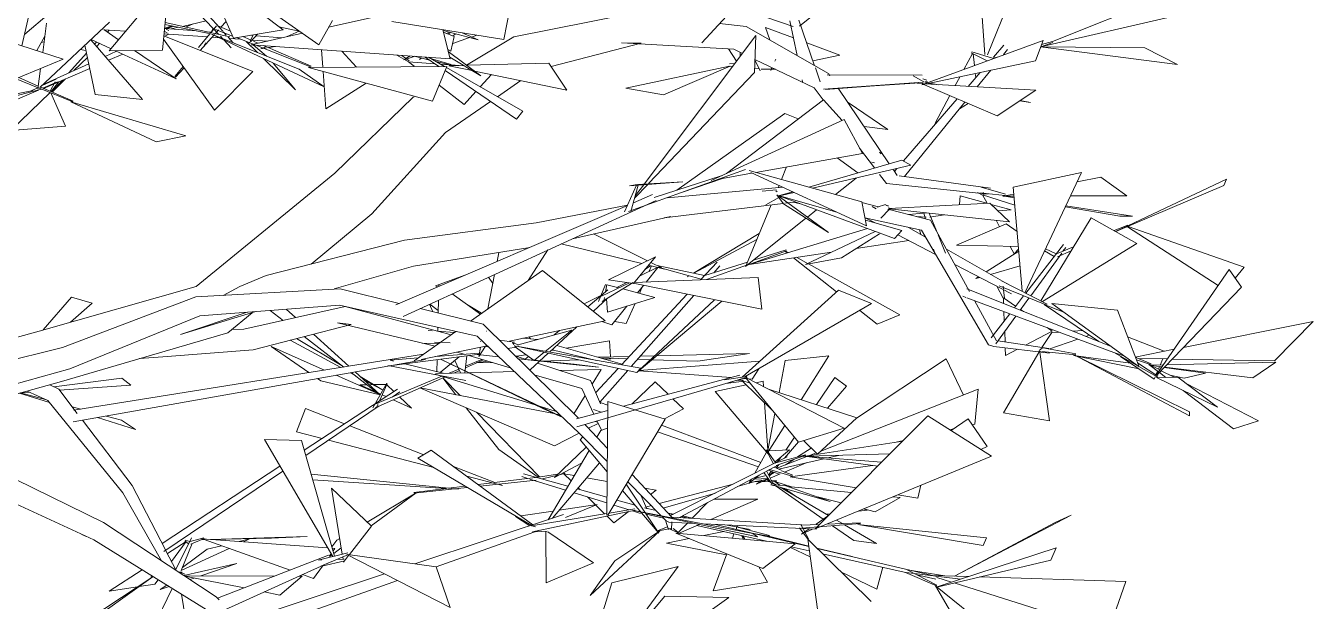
# Model space of a CAD drawing. Header units: millimetres. Extents: x 78096 to 288885, y -20632 to 149556.
# Drawn here: x 252505 to 253342, y 92259 to 92633 of the extents above; entities that cross this region are included whole.
import ezdxf

# ---------------------------------------------------------------- set-up
doc = ezdxf.new("R2010")
doc.units = ezdxf.units.MM
doc.layers.add('G-IMPT', color=8, linetype='Continuous', lineweight=9)
doc.layers.add('L-PLNT', color=71, linetype='Continuous', lineweight=9)

# ---------------------------------------------------------------- blocks, each defined once
blk = doc.blocks.new('ZZ-V - Tree Broadleaf 1 - 3dtree rotund SIMPLU-4826059-TOMH A-A')
at = {"layer": 'G-IMPT'}
blk.add_line((26820.5, 92622.72), (26818.69, 92622.36), dxfattribs=at)
blk = doc.blocks.new('ZZ-V - Tree Broadleaf 1 - 3dtree rotund SIMPLU-4826034-TOMH A-A')
at = {"layer": 'G-IMPT'}
for p, q in [((27326.24, 92707.08), (27248.25, 92622.06)), ((27434.1, 92614.45), (27473.48, 92712)), ((27426, 92703.29), (27432.38, 92614.49)), ((26820.28, 92682.14), (26805.97, 92620.29)), ((26901.86, 92663.5), (26862.91, 92616.9)), ((26897.51, 92617.5), (26901.88, 92663.53)), ((26925.74, 92666.31), (26943.67, 92625.23)), ((26975.93, 92630.6), (26928.64, 92666.68)), ((26999.2, 92620.94), (26942.96, 92660.36)), ((27545.86, 92651.03), (27476.41, 92623.01)), ((26807.93, 92627.74), (26823.91, 92641.32)), ((26934.19, 92627.56), (26922.13, 92640.41)), ((26936.73, 92629.68), (26925.77, 92641.8)), ((27005.58, 92632.28), (27039.73, 92639.94)), ((27123.38, 92644.27), (27119.48, 92624.23)), ((27126.03, 92626.16), (27201.57, 92641)), ((27281.69, 92641.66), (27307.61, 92632.89)), ((27321.75, 92641.02), (27311.91, 92632.94)), ((27468.67, 92619.53), (27557.24, 92640.03)), ((26863.01, 92635.52), (26817.71, 92593.12)), ((26822.07, 92634.88), (26819.6, 92615.86)), ((26859.28, 92630.76), (26868.99, 92624.17)), ((26873.58, 92629.66), (26859.48, 92630.63)), ((26861.8, 92629.06), (26862.8, 92630.4)), ((26900.62, 92628.62), (26898.67, 92629.71)), ((26928.96, 92628.03), (26899.08, 92634.02)), ((26941.34, 92625.96), (26899.21, 92635.4)), ((26903.31, 92633.17), (26899.24, 92631.61)), ((26919.59, 92629.91), (26899.36, 92631.54)), ((26901.73, 92630.18), (26900.02, 92631.16)), ((26904.73, 92632.89), (26900.07, 92631.49)), ((26900.32, 92631.56), (26903.69, 92633.09)), ((26907.84, 92632.26), (26903.27, 92631.23)), ((26925.92, 92636.37), (26910.51, 92632.87)), ((26912.56, 92632.41), (26917.08, 92634.36)), ((26929.11, 92629.14), (26926.06, 92629.38)), ((26930.4, 92631.6), (26928.9, 92628.75)), ((26928.93, 92628.74), (26932.62, 92633.23)), ((26931.79, 92628.1), (26933.99, 92630.53)), ((26943.11, 92626.53), (26932.04, 92630.91)), ((26941.74, 92629.67), (26933.42, 92633.26)), ((26938.95, 92636.06), (26935.52, 92632.36)), ((26939.03, 92627.14), (26937.09, 92629.28)), ((26975.93, 92630.6), (26943.67, 92625.23)), ((26973.24, 92632.65), (26986.42, 92629.84)), ((26978.69, 92626.24), (26986.48, 92629.86)), ((26999.2, 92620.94), (27008.1, 92636.75)), ((27119.48, 92624.23), (27046.74, 92636.09)), ((27084.57, 92611.77), (27079.87, 92630.69)), ((27079.98, 92630.24), (27102.91, 92624.01)), ((27087.33, 92626.2), (27080.26, 92629.1)), ((27083.86, 92629.18), (27082.34, 92628.25)), ((27259.87, 92634.74), (27277.07, 92632.89)), ((27277.07, 92632.89), (27330.61, 92602.17)), ((27307.87, 92625.38), (27289.64, 92632.24)), ((27289.64, 92632.24), (27292.42, 92624.08)), ((27305.59, 92636.44), (27310.24, 92613.86)), ((27311.35, 92636.89), (27321.68, 92607.29)), ((26785.41, 92626.97), (26832.94, 92611.53)), ((26815.73, 92617.12), (26820.98, 92626.42)), ((26884.59, 92585.36), (26850.83, 92624.12)), ((26851.03, 92624.32), (26864.08, 92618.29)), ((26853.29, 92621.3), (26854.54, 92622.7)), ((26854.78, 92619.58), (26856.44, 92621.82)), ((26931.43, 92578.42), (26898.19, 92624.64)), ((26898.39, 92626.79), (26956.35, 92603.42)), ((26926.69, 92626.01), (26898.5, 92627.95)), ((26898.98, 92626.55), (26901.7, 92627.73)), ((26921.04, 92619.12), (26928.41, 92628.1)), ((26921.97, 92617.28), (26931.3, 92627.56)), ((26926.03, 92622.09), (26924.57, 92620.51)), ((27002.59, 92593.54), (26929.37, 92627.79)), ((26929.37, 92627.79), (26986.38, 92604.99)), ((26934.3, 92625.48), (26929.7, 92625.8)), ((26936.74, 92624.84), (26935.19, 92626.49)), ((26942.25, 92618.97), (26937.58, 92623.95)), ((26943.59, 92622.1), (26940.25, 92625.8)), ((26948.16, 92624.53), (26940.94, 92625.03)), ((26993.88, 92606.45), (26945.59, 92625.55)), ((26954.84, 92624.02), (26949.7, 92626.23)), ((26959.23, 92615.85), (26951.84, 92623.08)), ((26954.08, 92622.49), (26953.45, 92621.24)), ((26956.53, 92627.37), (26954.49, 92623.31)), ((26956.31, 92626.94), (26954.7, 92627.07)), ((26959.32, 92627.84), (26954.87, 92622.83)), ((26955.19, 92620.96), (26956.92, 92621.35)), ((26958.18, 92620.74), (26955.19, 92620.96)), ((26965.73, 92623.32), (26955.91, 92624)), ((26965.07, 92613.51), (26956.56, 92620.86)), ((26959.62, 92621.95), (26956.7, 92623.21)), ((26957.01, 92621.37), (26988.5, 92628.44)), ((27084.57, 92611.77), (26958.35, 92620.73)), ((26975.05, 92625.42), (26958.37, 92626.77)), ((27084.6, 92628.98), (27083.31, 92627.85)), ((27087.33, 92626.2), (27085.03, 92616.69)), ((27097.28, 92625.54), (27086.27, 92621.81)), ((27086.33, 92626.61), (27088.28, 92627.99)), ((27102.91, 92624.01), (27092.42, 92628.64)), ((27095.27, 92607.66), (27126.03, 92626.16)), ((27101.88, 92627.1), (27098.51, 92625.95)), ((27150.29, 92606.73), (27208.84, 92621.89)), ((27208.84, 92621.89), (27196.05, 92622.09)), ((27196.05, 92622.09), (27269.09, 92617.97)), ((27283.4, 92626.96), (27210.76, 92530.23)), ((27283.4, 92626.96), (27282.58, 92602.9)), ((27337.98, 92614.04), (27316.5, 92622.12)), ((27470.24, 92623.63), (27391.3, 92594.9)), ((27470.24, 92623.63), (27465.22, 92610.55)), ((27476.68, 92622.38), (27468.69, 92619.6)), ((27476.38, 92623.08), (27469.25, 92621.05)), ((26836.64, 92602.6), (26848.1, 92615.47)), ((26848.69, 92612.7), (26839.9, 92604.08)), ((26847.74, 92617.21), (26844.07, 92617.8)), ((26853.78, 92588.5), (26847.03, 92620.57)), ((26860.23, 92613.33), (26867.59, 92616.67)), ((26862.44, 92610.79), (26871.69, 92614.78)), ((26897.51, 92617.5), (26862.91, 92616.9)), ((26866.95, 92616.97), (26906.48, 92598.72)), ((26879.29, 92617.18), (26906.48, 92598.72)), ((26961.48, 92618.22), (26962.98, 92618.92)), ((26963.76, 92618.61), (26961.48, 92618.22)), ((26964.75, 92619.74), (26963.26, 92620.38)), ((26963.41, 92619.12), (26965.75, 92620.21)), ((26970.98, 92619.84), (26963.81, 92618.62)), ((26994.22, 92607.03), (26966.35, 92619.05)), ((27001.77, 92606.26), (27000.91, 92617.71)), ((27014.12, 92616.77), (27023.61, 92606.42)), ((27057.63, 92609.91), (27049.85, 92614.22)), ((27057.98, 92610.46), (27053.18, 92614)), ((27058.62, 92613.61), (27055.24, 92611.53)), ((27061.11, 92613.29), (27055.92, 92611.53)), ((27071.19, 92610.99), (27061.11, 92613.43)), ((27077.3, 92606.83), (27068.33, 92612.92)), ((27070.63, 92612.76), (27080.92, 92606.86)), ((27083.07, 92617.79), (27085.03, 92616.69)), ((27083.39, 92616.5), (27104.48, 92600.79)), ((27104.48, 92600.79), (27084.31, 92612.84)), ((27265.7, 92618.16), (27270.89, 92610.29)), ((27269.09, 92617.97), (27274.65, 92615.3)), ((27273.23, 92613.41), (27273.24, 92615.98)), ((27337.98, 92614.04), (27320.56, 92610.52)), ((27418.72, 92604.88), (27424.23, 92615.2)), ((27423.42, 92615.61), (27433.79, 92610.36)), ((27423.86, 92616.33), (27437.43, 92612.23)), ((27424.78, 92614.92), (27425.58, 92607.37)), ((27441.14, 92613.04), (27437.85, 92612.1)), ((27444.65, 92620.56), (27438.03, 92612.92)), ((27447.13, 92617.85), (27444.44, 92614.53)), ((27557.62, 92607.97), (27468.64, 92619.47)), ((27536.45, 92618.81), (27468.73, 92619.55)), ((27557.62, 92607.97), (27536.45, 92618.81)), ((26832.94, 92611.53), (26801.58, 92598.46)), ((26818.25, 92605.41), (26816.5, 92591.99)), ((26819.53, 92594.82), (26849.57, 92608.48)), ((26820.19, 92592.56), (26850.2, 92605.51)), ((26905.64, 92600.33), (26910.99, 92606.85)), ((26906.05, 92599.76), (26911.65, 92605.92)), ((26984.1, 92591.53), (26963.2, 92611.96)), ((26969.47, 92609.03), (26984.1, 92591.53)), ((27002.59, 92593.54), (26986.38, 92604.99)), ((27082.47, 92606.87), (26992.38, 92606.19)), ((27073.14, 92584.14), (26992.38, 92606.19)), ((27055.78, 92611.48), (27054.42, 92611.02)), ((27061.11, 92607.01), (27057.51, 92609.76)), ((27057.51, 92609.76), (27074.79, 92608.54)), ((27065.77, 92612.3), (27064.58, 92611.25)), ((27064.58, 92611.25), (27065.99, 92612.25)), ((27085.29, 92608.17), (27071.82, 92612.08)), ((27082.47, 92606.87), (27073.14, 92584.14)), ((27085.04, 92607.62), (27075.59, 92609.92)), ((27078.44, 92608.28), (27083.91, 92607.9)), ((27127.85, 92572.51), (27081.33, 92604.1)), ((27082.17, 92606.15), (27131.94, 92577.61)), ((27093.23, 92607.51), (27083.77, 92607.27)), ((27098.89, 92604.13), (27083.77, 92607.27)), ((27085.31, 92607.8), (27090.45, 92607.44)), ((27148.85, 92608.91), (27095.4, 92607.56)), ((27148.85, 92608.91), (27160.44, 92591.35)), ((27198.77, 92592.78), (27266.38, 92607.01)), ((27223.46, 92588.4), (27266.78, 92606.97)), ((27265.74, 92607.06), (27268.29, 92606.83)), ((27266.37, 92608.43), (27269.73, 92608.76)), ((27282.67, 92605.54), (27285.59, 92605.27)), ((27286.2, 92603.97), (27282.86, 92611.09)), ((27282.87, 92611.37), (27321.33, 92592.94)), ((27296.13, 92605.01), (27286.93, 92605.14)), ((27293.08, 92604.11), (27293.93, 92606.07)), ((27295.69, 92610.17), (27296.33, 92611.64)), ((27322.16, 92605.9), (27325.34, 92596.8)), ((27391.3, 92594.9), (27465.22, 92610.55)), ((27436.22, 92604.41), (27427.39, 92593.53)), ((26816.63, 92592.97), (26802.43, 92598.78)), ((26816.77, 92594.05), (26804.16, 92599.54)), ((26819.24, 92594.35), (26828.34, 92598.6)), ((26819.78, 92592.74), (26829.28, 92596.82)), ((26824.57, 92590.66), (26827.76, 92596.78)), ((26825.07, 92590.44), (26830, 92596.78)), ((26825.61, 92590.21), (26832.4, 92597.83)), ((26834.42, 92598.7), (26825.71, 92590.16)), ((26931.43, 92578.42), (26956.35, 92603.42)), ((27003.8, 92579.18), (27001.97, 92603.57)), ((27003.8, 92579.18), (27029.98, 92595.92)), ((27160.44, 92591.35), (27100.43, 92603.81)), ((27104.17, 92593.53), (27111.52, 92601.51)), ((27115.36, 92587.12), (27130.48, 92597.57)), ((27213.59, 92530.64), (27282.58, 92602.9)), ((27313.48, 92598.12), (27313.76, 92596.76)), ((27327.53, 92591.96), (27392.23, 92596.5)), ((27392.23, 92596.5), (27328.75, 92591.83)), ((27391.7, 92601.19), (27329.72, 92601.44)), ((27330.61, 92602.17), (27331.64, 92600.64)), ((27386.81, 92596.02), (27330.88, 92592.19)), ((27392.02, 92595.66), (27384.76, 92596.16)), ((27392.63, 92596.72), (27385.73, 92600.66)), ((27394.64, 92597.89), (27391.98, 92598.71)), ((27395.01, 92596.81), (27393.31, 92596.69)), ((27395.12, 92596.29), (27393.35, 92596.63)), ((27395.03, 92596.26), (27393.35, 92596.63)), ((27400.69, 92595), (27396.34, 92595.97)), ((27402.24, 92594.91), (27396.55, 92596.01)), ((27413.08, 92594.32), (27416.21, 92600.17)), ((27429.4, 92602.97), (27421.5, 92593.85)), ((27426.11, 92602.27), (27426.4, 92599.51)), ((26768.32, 92582.15), (26813.42, 92591.09)), ((26768.44, 92578.85), (26818.94, 92592.03)), ((26785.56, 92578.06), (26816.82, 92591.47)), ((26798.8, 92565.19), (26824.47, 92589.77)), ((26811.59, 92590.77), (26815.72, 92592.71)), ((26839.11, 92583.78), (26816.88, 92592.87)), ((26839.39, 92584.21), (26818.43, 92593.33)), ((26834.36, 92568.03), (26824.94, 92589.58)), ((26884.59, 92585.36), (26853.78, 92588.5)), ((27093.64, 92582.11), (27077.41, 92594.53)), ((27093.64, 92582.11), (27101.37, 92590.49)), ((27223.46, 92588.4), (27198.77, 92592.78)), ((27321.33, 92592.94), (27327.27, 92585.07)), ((27330.61, 92592.17), (27327.53, 92591.96)), ((27337.06, 92592.61), (27370.21, 92543.55)), ((27440.45, 92574.63), (27391.56, 92595.5)), ((27392.77, 92595.43), (27391.56, 92595.5)), ((27465.42, 92591.44), (27393.6, 92595.39)), ((27400.05, 92569.93), (27409.6, 92587.8)), ((27440.45, 92574.63), (27465.42, 92591.44)), ((26912.8, 92561.74), (26837.84, 92583.74)), ((26837.84, 92583.74), (26893.39, 92557.86)), ((27009.67, 92537.3), (27060.47, 92586.73)), ((27060.47, 92586.73), (27061.11, 92587.12)), ((27081.59, 92563.78), (27110.89, 92584.03)), ((27327.41, 92585.18), (27264.29, 92537.2)), ((27339.62, 92571.75), (27327.41, 92585.18)), ((27343.38, 92583.26), (27369.18, 92565.85)), ((27414.45, 92585.73), (27379.45, 92545.36)), ((27419.36, 92583.64), (27380.06, 92535.22)), ((27415.82, 92579.28), (27421.57, 92582.69)), ((27462.11, 92583.34), (27454.89, 92584.35)), ((27462.11, 92583.34), (27455.33, 92584.65)), ((27127.85, 92572.51), (27131.94, 92577.61)), ((27302.21, 92576.22), (27232.12, 92526.37)), ((27254.38, 92532.66), (27340.97, 92572.37)), ((27302.21, 92576.22), (27310.9, 92572.63)), ((27352.77, 92550.24), (27340.97, 92572.37)), ((27400.05, 92569.93), (27401.5, 92570.79)), ((26834.36, 92568.03), (26798.8, 92565.19)), ((27033.78, 92510.87), (27081.59, 92563.78)), ((27353.89, 92567.7), (27369.18, 92565.85)), ((26912.8, 92561.74), (26893.39, 92557.86)), ((27352.77, 92550.24), (27283.45, 92537.85)), ((27378.43, 92545.94), (27317.88, 92528.3)), ((27336.23, 92547.29), (27349.66, 92537.56)), ((27350.94, 92553.69), (27360.68, 92540.77)), ((27364.83, 92549.94), (27363.82, 92551.15)), ((27378.43, 92545.94), (27384.32, 92542.56)), ((26919.42, 92463.68), (27009.67, 92537.3)), ((27276.78, 92539.8), (27200.64, 92512.39)), ((27280.57, 92537.34), (27259.25, 92533.53)), ((27352.3, 92518.75), (27279.06, 92539.07)), ((27355.41, 92503.18), (27280.16, 92537.81)), ((27303.45, 92541.43), (27300.08, 92533.24)), ((27320.27, 92527.64), (27384.32, 92542.56)), ((27360.52, 92544.17), (27358.93, 92544.61)), ((27372.87, 92539.61), (27375.41, 92535.85)), ((27375.18, 92540.43), (27373.57, 92538.57)), ((27495.28, 92537.83), (27450.82, 92528.27)), ((27495.28, 92537.83), (27458.3, 92459.64)), ((27205.83, 92529.56), (27198.03, 92512.34)), ((27235.84, 92531.81), (27201.17, 92529.21)), ((27206.2, 92529.94), (27201.17, 92529.21)), ((27206.98, 92529.65), (27202.21, 92512.35)), ((27204.68, 92521.31), (27213.08, 92530.1)), ((27210.53, 92529.91), (27205.04, 92522.61)), ((27235.84, 92531.81), (27206.2, 92529.94)), ((27260.79, 92535.6), (27217.31, 92521.61)), ((27235.65, 92524.99), (27262.39, 92534.09)), ((27298.49, 92529.37), (27297.89, 92527.9)), ((27348.6, 92534.24), (27335.22, 92523.49)), ((27363.85, 92536.56), (27368.34, 92530.61)), ((27368.34, 92530.61), (27434.61, 92523.83)), ((27376.74, 92535.67), (27436.1, 92527.62)), ((27492.42, 92531.79), (27507.87, 92534.81)), ((27524.73, 92522.71), (27507.87, 92534.81)), ((27517.49, 92499.4), (27589.44, 92533.54)), ((27587.86, 92529.45), (27517.55, 92499.37)), ((27587.86, 92529.45), (27589.44, 92533.54)), ((27216.15, 92523.41), (27203.8, 92518.1)), ((27225.66, 92521.4), (27301.06, 92528.19)), ((27296.88, 92526.49), (27287.58, 92525.73)), ((27298.34, 92521.58), (27289.93, 92516.72)), ((27297.35, 92525.23), (27296.49, 92525.98)), ((27301.51, 92517.34), (27296.98, 92523.4)), ((27330.73, 92498.74), (27297.13, 92523.29)), ((27298.82, 92522.93), (27299.16, 92521.77)), ((27307.44, 92525.26), (27298.89, 92522.77)), ((27298.9, 92522.66), (27308.32, 92524.85)), ((27336.14, 92512.05), (27298.91, 92522.6)), ((27373.62, 92494.92), (27298.98, 92522.39)), ((27416.32, 92522.63), (27415.84, 92516.93)), ((27416.32, 92522.63), (27433.64, 92517.87)), ((27430.78, 92523.04), (27427.56, 92524.71)), ((27445.5, 92522.94), (27429.06, 92524.7)), ((27445.73, 92523.79), (27429.97, 92528.18)), ((27451.84, 92516.61), (27430.86, 92523.32)), ((27433.77, 92517.88), (27430.86, 92523.32)), ((27431.76, 92523.07), (27431.58, 92524.71)), ((27443.99, 92522.58), (27451.43, 92521.3)), ((27444.14, 92522.37), (27451.21, 92523.75)), ((27451.33, 92522.4), (27444.14, 92522.37)), ((27451.42, 92521.41), (27445.33, 92522.37)), ((27450.82, 92528.27), (27456.74, 92460.9)), ((27524.73, 92522.71), (27488.05, 92522.55)), ((27199.88, 92516.42), (27049.26, 92451.7)), ((27218.53, 92519.7), (27054.05, 92444.25)), ((27140.61, 92504.98), (27199.94, 92516.55)), ((27223.83, 92508.44), (27301.22, 92517.72)), ((27293.31, 92516.77), (27277.4, 92478.05)), ((27301.51, 92517.34), (27330.73, 92498.74)), ((27302.28, 92517.85), (27307.73, 92518.5)), ((27307.73, 92518.5), (27312.41, 92517.48)), ((27322.89, 92513.59), (27316.94, 92508.82)), ((27332.18, 92513.17), (27335.07, 92512.54)), ((27352.3, 92518.75), (27355.41, 92503.18)), ((27352.39, 92518.28), (27363.21, 92515.51)), ((27361.68, 92514.23), (27359.11, 92515.7)), ((27367.75, 92517.01), (27362.36, 92515.23)), ((27370.38, 92513.91), (27364.8, 92508.04)), ((27369.53, 92515.94), (27368.01, 92516.68)), ((27369.7, 92516.13), (27368.15, 92516.54)), ((27370.5, 92514.44), (27369.22, 92513.36)), ((27370.03, 92515.12), (27370.23, 92513.37)), ((27448.43, 92505.78), (27370.09, 92514.25)), ((27435.58, 92517.98), (27370.13, 92514.5)), ((27370.21, 92513.72), (27397.09, 92506.83)), ((27435.58, 92517.98), (27448.43, 92505.78)), ((27436.52, 92517.08), (27449.57, 92513.5)), ((27440.88, 92512.95), (27449.57, 92513.5)), ((27484.73, 92515.53), (27520.24, 92509.39)), ((27528.29, 92509.33), (27485.02, 92516.13)), ((26994.18, 92478.26), (27033.78, 92510.87)), ((27055, 92493.77), (27140.61, 92504.98)), ((27164.19, 92494.77), (27228.14, 92509.1)), ((27228.14, 92509.1), (27223.83, 92508.44)), ((27316.04, 92508.09), (27276.79, 92476.58)), ((27354.38, 92508.33), (27391.16, 92500.32)), ((27361.06, 92504.99), (27354.43, 92508.44)), ((27378.48, 92500.05), (27354.69, 92506.79)), ((27394.42, 92511.62), (27383, 92510.44)), ((27387.98, 92509.17), (27394.3, 92508.87)), ((27392.74, 92511.29), (27393.71, 92507.7)), ((27396.24, 92511.35), (27400.93, 92499.81)), ((27405.95, 92510.37), (27396.64, 92508.87)), ((27397.09, 92506.83), (27422.36, 92460.53)), ((27414.02, 92490.56), (27446.19, 92504.36)), ((27441.98, 92502.56), (27439.75, 92506.72)), ((27453.36, 92499.36), (27446.19, 92504.36)), ((27501.59, 92508.41), (27468.87, 92454.32)), ((27501.59, 92508.41), (27531.32, 92491.57)), ((27525.33, 92503.58), (27516.44, 92500)), ((27528.29, 92509.33), (27520.24, 92509.39)), ((27177.84, 92497.83), (27213, 92480.44)), ((27285.67, 92498.17), (27242.86, 92472.35)), ((27356.11, 92501.37), (27279.07, 92478)), ((27315.77, 92478.04), (27361.06, 92499.55)), ((27363.85, 92498.03), (27339.06, 92482.42)), ((27378.48, 92500.05), (27373.62, 92494.92)), ((27400.37, 92484.54), (27375.86, 92497.29)), ((27393.78, 92495.83), (27382.76, 92502.15)), ((27390.82, 92497.53), (27389.95, 92500.58)), ((27391.16, 92500.32), (27434.73, 92425.71)), ((27401.97, 92497.24), (27406.79, 92485.38)), ((27521.97, 92501.53), (27517.34, 92499.48)), ((27584.18, 92464.35), (27525.21, 92502.52)), ((27525.6, 92502.76), (27601.03, 92476.29)), ((26965.04, 92470.83), (27055, 92493.77)), ((27060.81, 92476.88), (27136.34, 92489.12)), ((27148.17, 92487.42), (27135.26, 92467.5)), ((27156.91, 92491.43), (27209.23, 92478.6)), ((27284.09, 92494.32), (27243.2, 92472.27)), ((27303.47, 92486.82), (27278.39, 92477.86)), ((27303.14, 92487.42), (27281.98, 92480.74)), ((27382.89, 92493.63), (27348.7, 92488.48)), ((27399.08, 92487.92), (27399.75, 92485.45)), ((27446.91, 92465.39), (27407.34, 92488.06)), ((27414.02, 92490.56), (27454.21, 92489.62)), ((27451.47, 92484.85), (27448.84, 92489.74)), ((27454.36, 92487.94), (27451.47, 92484.85)), ((27483.45, 92491.01), (27458.93, 92459.33)), ((27469.83, 92453.83), (27531.32, 92491.57)), ((27471.16, 92486.83), (27477.36, 92483.14)), ((27471.83, 92488.24), (27478.77, 92484.96)), ((27490.08, 92489.39), (27478.92, 92484.9)), ((27488.5, 92486.77), (27479.7, 92482.89)), ((27484.96, 92489.06), (27483.18, 92486.61)), ((27116.3, 92485.87), (27115.17, 92480.02)), ((27187.59, 92468.04), (27218.1, 92482.93)), ((27218.1, 92482.93), (27203.84, 92465.66)), ((27215.16, 92479.37), (27222.23, 92475.87)), ((27258.21, 92479.55), (27247.41, 92467.94)), ((27277.99, 92479.48), (27250.29, 92470.75)), ((27332.69, 92486.07), (27279.07, 92478)), ((27303.81, 92485.51), (27302.52, 92486.53)), ((27304.43, 92485.69), (27302.77, 92486.61)), ((27335.8, 92460.16), (27307.82, 92482.33)), ((27317.09, 92478.67), (27309.92, 92482.65)), ((27315.77, 92478.04), (27339.06, 92482.42)), ((27377.18, 92445.32), (27317.6, 92478.38)), ((27433.32, 92473.17), (27454.48, 92486.55)), ((27482.34, 92485.46), (27462.17, 92457.69)), ((26947.87, 92463.69), (26965.04, 92470.83)), ((27009.24, 92462.1), (27060.81, 92476.88)), ((27094.82, 92471.28), (27075.06, 92464.15)), ((27097.87, 92441.17), (27144.73, 92474.17)), ((27113.53, 92471.53), (27109.22, 92449.16)), ((27185.39, 92441.4), (27144.73, 92474.17)), ((27207.77, 92470.43), (27219.22, 92476.14)), ((27211.12, 92474.48), (27214.98, 92477.19)), ((27219.6, 92476.05), (27212.01, 92466.55)), ((27213.63, 92477.52), (27224.09, 92474.95)), ((27215.61, 92477.03), (27214.11, 92473.59)), ((27219.28, 92477.42), (27250.07, 92470.8)), ((27220.01, 92476.23), (27247.91, 92468.47)), ((27240.06, 92470.66), (27238.82, 92469.91)), ((27240.15, 92470.63), (27238.82, 92469.91)), ((27278.06, 92477.74), (27251.32, 92468.19)), ((27260.04, 92477.01), (27256.14, 92472.59)), ((27449.66, 92458.91), (27412.78, 92478.09)), ((27426.5, 92468.85), (27428.32, 92470.01)), ((27455.32, 92477.05), (27436.09, 92471.58)), ((27543.82, 92406.04), (27591.31, 92474.64)), ((27599.2, 92463.19), (27591.31, 92474.64)), ((27595.18, 92469.02), (27601.03, 92476.29)), ((26817.4, 92434.66), (26919.42, 92463.68)), ((26919.27, 92456.93), (27013.02, 92462.11)), ((26947.87, 92463.69), (26936.91, 92457.91)), ((27013.02, 92462.11), (27051.43, 92452.63)), ((27075.06, 92464.15), (27076.38, 92463.36)), ((27077.26, 92465.03), (27077.23, 92463.72)), ((27109.6, 92469.73), (27112.39, 92465.63)), ((27185.73, 92465.08), (27181.04, 92453.94)), ((27201.35, 92466.03), (27183.13, 92457.32)), ((27203.7, 92466.27), (27183.56, 92453.97)), ((27186.59, 92465.08), (27185.71, 92460.29)), ((27186.06, 92460.58), (27185.98, 92461.79)), ((27194.41, 92462.71), (27186.54, 92464.8)), ((27187.59, 92468.04), (27203.84, 92465.66)), ((27193.04, 92463.07), (27199.5, 92466.3)), ((27217.84, 92456.49), (27196.82, 92462.07)), ((27287.35, 92448.92), (27203.65, 92465.76)), ((27204.37, 92466.25), (27285.04, 92469.43)), ((27210.31, 92464.42), (27206.4, 92459.52)), ((27209.82, 92463.81), (27207.79, 92459.16)), ((27287.35, 92448.92), (27285.04, 92469.43)), ((27514.13, 92424.82), (27420.74, 92462.1)), ((27429.11, 92469.6), (27426.5, 92468.85)), ((27444.18, 92456.07), (27440.23, 92463.98)), ((27472.58, 92451.49), (27441.63, 92464.08)), ((27472.96, 92452.25), (27443.18, 92467.26)), ((27444.47, 92462.1), (27444.25, 92463.99)), ((27599.2, 92463.19), (27544.05, 92405.88)), ((26838.34, 92456.77), (26819.96, 92435.39)), ((26832.57, 92424.02), (26919.27, 92456.93)), ((26838.34, 92456.77), (26851.81, 92452.76)), ((27077.03, 92454.79), (27076.85, 92446.36)), ((27085.92, 92458.87), (27104.39, 92445.76)), ((27171.71, 92452.43), (27182.71, 92457.92)), ((27187.19, 92461.53), (27174.06, 92450.53)), ((27186.85, 92456.06), (27177.74, 92447.57)), ((27185.03, 92456.58), (27184.54, 92453.94)), ((27186.96, 92447.06), (27186.39, 92455.63)), ((27217.84, 92456.49), (27186.96, 92447.06)), ((27238.8, 92458.69), (27196.09, 92412.77)), ((27243.1, 92457.82), (27202.38, 92411.66)), ((27206.2, 92407.86), (27256.63, 92455.1)), ((27261.3, 92454.16), (27206.2, 92407.86)), ((27337.13, 92461.36), (27274.64, 92404.73)), ((27337.13, 92461.36), (27358.74, 92452.58)), ((27420.06, 92456.61), (27418.14, 92457.33)), ((27517.91, 92420.09), (27420.72, 92456.36)), ((27425.64, 92454.53), (27439.89, 92428.42)), ((27452.41, 92450.91), (27444.41, 92456.39)), ((27444.56, 92452.59), (27444.41, 92456.39)), ((27445.16, 92456.07), (27444.53, 92461.58)), ((27457.58, 92457.59), (27451.55, 92449.8)), ((27461.07, 92456.17), (27455.34, 92448.29)), ((26837.76, 92440.45), (26851.81, 92452.76)), ((26909.16, 92432.39), (26952.5, 92446.91)), ((26921.77, 92444.52), (27012.54, 92451.6)), ((26939.96, 92433.61), (26955.78, 92446.64)), ((26943.88, 92443.13), (26958.21, 92447.36)), ((26950.4, 92435.95), (27016.42, 92450.61)), ((26967.61, 92448.09), (26976, 92441.64)), ((26977.94, 92448.9), (26983.98, 92443.41)), ((27012.54, 92451.6), (27102.15, 92431.36)), ((27016.42, 92450.61), (27082.93, 92432.91)), ((27065.02, 92449.28), (27106.02, 92439.16)), ((27071.22, 92452.13), (27073.44, 92447.2)), ((27071.31, 92452.17), (27076.89, 92448.04)), ((27096.3, 92451.5), (27105.1, 92446.26)), ((27199.52, 92450.89), (27189.83, 92438.77)), ((27204.89, 92452.53), (27199.19, 92439.52)), ((27358.74, 92452.58), (27276.57, 92405.03)), ((27362.36, 92439.11), (27351.01, 92448.11)), ((27377.18, 92445.32), (27362.36, 92439.11)), ((27448.58, 92445.96), (27436.47, 92430.32)), ((27445, 92441.33), (27444.76, 92447.39)), ((27457.49, 92447.43), (27455.64, 92448.7)), ((27483.79, 92446.94), (27470.94, 92451.93)), ((27506.4, 92427.9), (27470.94, 92451.93)), ((27475.95, 92452.66), (27518.58, 92448.32)), ((27475.95, 92452.66), (27532.63, 92411.32)), ((27518.58, 92448.32), (27532.63, 92411.32)), ((26837.35, 92410.05), (26921.77, 92444.52)), ((26943.88, 92443.13), (26909.16, 92432.39)), ((26956.47, 92422.52), (27020.27, 92439.02)), ((27020.27, 92439.02), (27011.44, 92439.95)), ((27011.44, 92439.95), (27074.81, 92424.93)), ((27076.65, 92437.12), (27076.6, 92434.61)), ((27106.02, 92439.16), (27168.05, 92377.97)), ((27185.39, 92441.4), (27122.08, 92428)), ((27166.93, 92437.49), (27149.24, 92421.01)), ((27183.33, 92440.96), (27189.83, 92438.77)), ((27191.51, 92440.86), (27199.19, 92439.52)), ((27452.57, 92444.47), (27439.41, 92426.35)), ((27476.24, 92434.59), (27472.87, 92436.9)), ((27645.95, 92440.99), (27561.58, 92424.1)), ((27645.95, 92440.99), (27620.8, 92415.35)), ((26715.73, 92406.59), (26817.4, 92434.66)), ((26831.93, 92401.92), (26939.96, 92433.61)), ((26942.4, 92435.62), (26950.4, 92435.95)), ((26980.61, 92428.76), (27013.53, 92410.97)), ((27014.36, 92412.13), (26984.76, 92429.84)), ((26989.69, 92431.11), (27015.46, 92411.28)), ((26995.78, 92432.68), (27018.73, 92411.8)), ((27061.11, 92415.28), (27088.37, 92434.47)), ((27073.02, 92434.91), (27070.22, 92435.14)), ((27087.3, 92433.72), (27076.53, 92434.62)), ((27082.93, 92432.91), (27085.13, 92432.2)), ((27102.15, 92431.36), (27168.57, 92368.24)), ((27108.51, 92434.52), (27108.19, 92434.67)), ((27126.49, 92427.43), (27116.62, 92428.71)), ((27128.82, 92425.8), (27163.66, 92435.33)), ((27141.39, 92429.24), (27131.71, 92430.04)), ((27136, 92430.95), (27136.92, 92429.61)), ((27146.51, 92421.49), (27163.66, 92435.33)), ((27155.67, 92435.11), (27152.18, 92432.19)), ((27188.15, 92428.23), (27160, 92423.59)), ((27188.15, 92428.23), (27188.92, 92417.87)), ((27440.75, 92428.29), (27473.97, 92423.26)), ((27445.54, 92427.56), (27445.27, 92434.42)), ((27476.24, 92434.59), (27458.81, 92425.55)), ((27475.97, 92433.74), (27469.39, 92423.95)), ((27492.79, 92429.46), (27474.02, 92422.98)), ((27480.58, 92434.02), (27475.97, 92433.74)), ((27495.99, 92434.96), (27489.69, 92434.57)), ((27500.27, 92432.05), (27497.98, 92431.26)), ((27549.07, 92421.59), (27525.22, 92430.86)), ((26747.41, 92402.77), (26832.57, 92424.02)), ((26897.76, 92417.92), (26956.47, 92422.52)), ((26992.71, 92407.63), (26968.14, 92424.58)), ((26968.14, 92424.58), (27002.88, 92409.26)), ((27108.67, 92425.16), (27065.82, 92416.1)), ((27077.4, 92426.59), (27066.5, 92426.87)), ((27078.09, 92427.24), (27074.51, 92427.38)), ((27074.51, 92427.38), (27084.65, 92427.02)), ((27103.58, 92420.41), (27075.33, 92418.11)), ((27088.95, 92420.99), (27093.71, 92419.6)), ((27107.68, 92424.95), (27103.22, 92418.08)), ((27104.41, 92424.26), (27103.22, 92418.08)), ((27104.62, 92427.95), (27104.27, 92428.05)), ((27107.61, 92424.85), (27109.74, 92424.15)), ((27127.84, 92424.22), (27121.98, 92423.42)), ((27125.98, 92426.05), (27125.24, 92427.23)), ((27128.82, 92425.75), (27125.26, 92427.24)), ((27126.42, 92425.32), (27127.02, 92424.2)), ((27128.87, 92425.01), (27126.75, 92424.5)), ((27139.15, 92415.55), (27127.17, 92424.13)), ((27205.95, 92407.78), (27127.81, 92424.76)), ((27127.86, 92424.77), (27208.64, 92410.56)), ((27148.45, 92420.27), (27136.75, 92409.38)), ((27139.15, 92415.55), (27145.74, 92420.86)), ((27152.12, 92422.29), (27150.29, 92421.99)), ((27179.76, 92415.64), (27150.92, 92422.58)), ((27196.41, 92413.12), (27153.89, 92425.35)), ((27218.98, 92418.6), (27279.41, 92420.09)), ((27245.75, 92415.02), (27279.41, 92420.09)), ((27438.32, 92424.69), (27434.73, 92425.71)), ((27438.32, 92424.69), (27474.32, 92420.42)), ((27444.53, 92381.54), (27467.44, 92420.7)), ((27445.89, 92418.85), (27445.69, 92423.82)), ((27453.64, 92422.87), (27445.89, 92418.85)), ((27467.44, 92421.47), (27468.54, 92421.35)), ((27467.77, 92422.05), (27469.88, 92423.7)), ((27468.21, 92420.97), (27474.33, 92376.38)), ((27491.45, 92419.24), (27469.45, 92421.36)), ((27491.6, 92419.81), (27470.07, 92423.69)), ((27544.4, 92404.83), (27517.05, 92420.28)), ((27522.7, 92418.57), (27517.49, 92420.28)), ((27555.47, 92422.88), (27530.17, 92417.81)), ((26839.46, 92375.63), (27068.63, 92416.13)), ((27067.2, 92419.57), (26839.91, 92383.16)), ((26882.6, 92416.79), (26897.76, 92417.92)), ((27094.92, 92402.57), (27044.03, 92412.37)), ((27063.8, 92417.17), (27045.51, 92415.69)), ((27047.81, 92415.19), (27045.84, 92415.67)), ((27103.89, 92419.59), (27046.78, 92412.35)), ((27080.16, 92407.2), (27055.04, 92413.4)), ((27076.19, 92416.08), (27076.02, 92408.22)), ((27078.04, 92407.72), (27090.47, 92417.89)), ((27157.25, 92379), (27078.23, 92416.49)), ((27078.23, 92416.49), (27144.86, 92384.26)), ((27087.66, 92415.59), (27091.31, 92407.47)), ((27094.21, 92407.54), (27095.43, 92418.52)), ((27106.26, 92415.94), (27094.57, 92410.76)), ((27105.31, 92416.22), (27094.68, 92411.75)), ((27096.82, 92418.7), (27123.75, 92410.83)), ((27101.62, 92413.94), (27112.05, 92414.25)), ((27108.9, 92415.17), (27101.74, 92413.99)), ((27116.24, 92417.97), (27102.29, 92419.36)), ((27116.32, 92417.89), (27102.29, 92419.36)), ((27126.94, 92418.53), (27133.37, 92416.42)), ((27133.92, 92419.29), (27127.72, 92418.27)), ((27138.92, 92415.71), (27128.77, 92416.72)), ((27181.11, 92411.11), (27128.92, 92416.57)), ((27135.47, 92418.18), (27133.37, 92416.42)), ((27165.33, 92413.08), (27139.31, 92415.67)), ((27141.48, 92413.78), (27175.84, 92402.54)), ((27143.95, 92415.21), (27168.39, 92415.94)), ((27165.33, 92413.08), (27181.11, 92411.11)), ((27180.61, 92417.66), (27201.11, 92418.17)), ((27199.65, 92416.6), (27182.22, 92417.2)), ((27184.86, 92416.44), (27189.02, 92416.56)), ((27214.97, 92416.08), (27206.53, 92416.37)), ((27285.98, 92415.01), (27207.59, 92409.09)), ((27208.64, 92418.35), (27217.63, 92418.57)), ((27245.75, 92415.02), (27215.94, 92416.05)), ((27302.49, 92415.49), (27298.49, 92394.74)), ((27302.49, 92415.49), (27330.9, 92418.48)), ((27312.92, 92390.05), (27330.9, 92418.48)), ((27348.8, 92378.09), (27407.27, 92416.73)), ((27418.41, 92393.05), (27407.27, 92416.73)), ((27527.11, 92413.87), (27489.92, 92418.88)), ((27532.63, 92410.12), (27489.92, 92418.88)), ((27565.5, 92379.5), (27489.98, 92419.4)), ((27491.45, 92418.67), (27489.99, 92419.39)), ((27565.37, 92382.07), (27491.73, 92418.53)), ((27542.49, 92403.45), (27520.64, 92418.25)), ((27540.47, 92413.4), (27530.18, 92417.77)), ((27540.15, 92412.84), (27530.91, 92415.87)), ((27544.79, 92405.39), (27531.58, 92414.09)), ((27551.08, 92416.53), (27532.36, 92416.85)), ((27545.32, 92408.21), (27538.96, 92413.04)), ((27538.96, 92413.04), (27546.12, 92409.37)), ((27548.4, 92412.66), (27540.1, 92412.46)), ((27547.52, 92411.39), (27540.55, 92412.23)), ((27546.01, 92411.57), (27545.25, 92409.82)), ((27548.18, 92416.58), (27546.46, 92412.61)), ((27621.61, 92414.4), (27550.61, 92412.71)), ((27620.8, 92415.35), (27554.24, 92416.48)), ((27621.61, 92414.4), (27606.61, 92404.32)), ((26753.4, 92386.98), (26837.35, 92410.05)), ((26870.98, 92403.96), (26826.93, 92398.45)), ((26876.94, 92399.59), (26870.98, 92403.96)), ((27000.53, 92402.24), (26998.32, 92403.76)), ((27010.48, 92405.91), (27038.5, 92393.56)), ((27019.82, 92407.57), (27021.38, 92406.72)), ((27020.2, 92407.63), (27037.98, 92393.96)), ((27022.81, 92408.1), (27039.08, 92393.3)), ((27040.12, 92396.71), (27026.11, 92405.09)), ((27079.3, 92405.28), (27034.85, 92386.6)), ((27081.02, 92404.75), (27035.78, 92384.71)), ((27139.89, 92386.67), (27074.91, 92406.63)), ((27096.61, 92407.6), (27075.4, 92407.08)), ((27079.83, 92404.23), (27088.38, 92393.28)), ((27079.87, 92404.33), (27091.17, 92392.74)), ((27090.23, 92409.88), (27084.08, 92407.29)), ((27090.62, 92409.01), (27086.91, 92407.36)), ((27126.38, 92408.33), (27096.95, 92407.61)), ((27139.35, 92406.28), (27170.28, 92397.25)), ((27182.73, 92409.72), (27155.9, 92409.06)), ((27273.73, 92403.47), (27167.01, 92372.33)), ((27182.73, 92409.72), (27176.88, 92400.18)), ((27193.89, 92410.4), (27179.28, 92394.7)), ((27200.08, 92409.06), (27181.86, 92388.41)), ((27272.98, 92405.97), (27197.28, 92385.77)), ((27205.95, 92407.78), (27208.64, 92410.56)), ((27267.33, 92404.46), (27207.4, 92408.79)), ((27277.54, 92405.18), (27262.94, 92402.91)), ((27277.86, 92404.6), (27263.91, 92400.48)), ((27273.64, 92403.33), (27272.13, 92402.45)), ((27277.29, 92403.74), (27275.39, 92403.87)), ((27276.65, 92404.51), (27311.27, 92362.45)), ((27340.98, 92371.44), (27276.98, 92404.55)), ((27280.93, 92403.47), (27278.76, 92403.63)), ((27285.29, 92410.07), (27280.93, 92403.47)), ((27334.79, 92404.48), (27322.85, 92386.83)), ((27342.41, 92398.8), (27334.79, 92404.48)), ((27543.13, 92404.94), (27542.49, 92403.45)), ((27544.74, 92408.65), (27543.66, 92406.14)), ((27557.86, 92404.64), (27543.92, 92404.46)), ((27583.6, 92385.21), (27543.92, 92404.46)), ((27550.13, 92404.54), (27545.87, 92407.78)), ((27547.35, 92411.14), (27545.91, 92411.34)), ((27546.98, 92408.93), (27555.39, 92404.61)), ((27575.79, 92407.31), (27548.91, 92410.93)), ((27606.61, 92404.32), (27549.16, 92411.2)), ((27562.05, 92404.1), (27552.64, 92406.02)), ((27557.86, 92404.64), (27583.6, 92385.21)), ((27575.79, 92407.31), (27562.05, 92404.1)), ((26735.01, 92374.82), (26831.93, 92401.92)), ((26811.1, 92394.95), (26805.63, 92394.57)), ((26809.55, 92395.66), (26822.93, 92389.5)), ((26824.27, 92399.78), (26830.05, 92396.88)), ((26830.05, 92396.88), (26842.12, 92381.05)), ((26876.94, 92399.59), (26830.48, 92396.32)), ((27050.31, 92396.94), (26989.67, 92357.19)), ((27000.53, 92402.24), (27039, 92393.13)), ((27025.93, 92399.77), (27030.38, 92399.8)), ((27036.82, 92394.85), (27025.93, 92399.77)), ((27028.62, 92402.81), (27040.52, 92396.38)), ((27031.92, 92399.81), (27034.14, 92399.83)), ((27043.34, 92400.85), (27034.23, 92384.69)), ((27034.9, 92399.84), (27042.81, 92399.89)), ((27043.64, 92400.37), (27038.66, 92389.31)), ((27047.92, 92395.38), (27043.33, 92399.67)), ((27051.92, 92395.06), (27046.87, 92391.65)), ((27064.83, 92397.69), (27152.52, 92360.12)), ((27152.14, 92380.99), (27065.04, 92397.78)), ((27170.28, 92397.25), (27178.07, 92380.65)), ((27175.84, 92402.54), (27182.5, 92387.37)), ((27217.91, 92401.59), (27202.8, 92387.24)), ((27217.91, 92401.59), (27226.39, 92393.54)), ((27277.24, 92399.71), (27256.97, 92395.41)), ((27256.97, 92395.41), (27291.37, 92354.79)), ((27275.55, 92402.12), (27263.83, 92400.48)), ((27275.28, 92402.72), (27271.65, 92402.77)), ((27274.27, 92402.61), (27279.66, 92400.86)), ((27294.36, 92383), (27274.72, 92402.17)), ((27288.09, 92402.01), (27283.69, 92401.08)), ((27288.09, 92402.01), (27288.32, 92398.68)), ((27291.63, 92396.97), (27349.05, 92378.32)), ((27428.02, 92396.82), (27325.7, 92356.67)), ((27342.41, 92398.8), (27330.07, 92384.48)), ((27428.02, 92396.82), (27425.8, 92374.17)), ((27594.01, 92371.17), (27561.35, 92396.01)), ((27563.22, 92400.6), (27610.42, 92376.38)), ((26824, 92388.18), (26804.55, 92394.26)), ((26822.08, 92389.89), (26805.19, 92394.44)), ((26822.93, 92389.5), (26871.66, 92329.46)), ((27037.75, 92387.29), (27036.57, 92384.68)), ((27039.32, 92393.72), (27037.93, 92394.35)), ((27042.91, 92392.1), (27040.42, 92393.22)), ((27059.42, 92384.63), (27047.54, 92390)), ((27059.42, 92384.63), (27051.68, 92391.87)), ((27172.36, 92392.81), (27165.07, 92380.92)), ((27187.1, 92386.46), (27182.09, 92388.33)), ((27187.12, 92388.9), (27186.46, 92314.93)), ((27187.12, 92388.9), (27224.41, 92377.4)), ((27229.51, 92390.57), (27236.32, 92384.11)), ((27289.05, 92388.18), (27291.2, 92357.25)), ((26844.42, 92383.88), (26838.82, 92385.39)), ((26879.98, 92370.67), (26855.21, 92378.42)), ((26870.96, 92376.73), (26860.93, 92379.43)), ((26984.67, 92369.22), (26990.47, 92384.41)), ((27015.96, 92374.43), (26990.47, 92384.41)), ((27038.47, 92385.98), (26990.67, 92353.7)), ((27095.05, 92384.74), (27116.2, 92357.67)), ((27101.78, 92381.86), (27142.76, 92339.83)), ((27153.62, 92382.45), (27143.3, 92385.62)), ((27157.84, 92378.44), (27144.86, 92384.26)), ((27155.92, 92380.27), (27153.67, 92380.7)), ((27187.07, 92383.05), (27166.89, 92377.66)), ((27182.91, 92381.94), (27177.76, 92383.73)), ((27236.32, 92384.11), (27223.98, 92377.53)), ((27295.87, 92381.16), (27291.22, 92357.02)), ((27395.36, 92379.51), (27322.05, 92306.03)), ((27323.46, 92354.59), (27349.05, 92378.32)), ((27395.36, 92379.51), (27436.69, 92353.36)), ((27444.53, 92381.54), (27474.33, 92376.38)), ((27565.5, 92379.5), (27565.37, 92382.07)), ((26845.44, 92376.69), (26877.82, 92334.23)), ((26870.96, 92376.73), (26879.98, 92370.67)), ((27067.4, 92354.27), (27019.38, 92373.09)), ((27172.21, 92373.87), (27173.44, 92372.66)), ((27173.44, 92372.66), (27186.85, 92358.37)), ((27180.88, 92374.66), (27174.59, 92371.43)), ((27180.46, 92375.54), (27178.99, 92375.82)), ((27182.64, 92370), (27180.05, 92365.62)), ((27180.17, 92376.17), (27183, 92370.13)), ((27186.97, 92371.61), (27182.64, 92370)), ((27224.41, 92377.4), (27187.17, 92314.93)), ((27286.67, 92349.3), (27222.03, 92373.42)), ((27291.41, 92356.03), (27302.34, 92373.31)), ((27340.98, 92371.44), (27311.27, 92362.45)), ((27409.65, 92370.47), (27411.99, 92371)), ((27421.47, 92377.57), (27410.47, 92369.95)), ((27421.47, 92377.57), (27433.92, 92359.59)), ((27424.09, 92373.78), (27425.8, 92374.17)), ((27594.01, 92371.17), (27610.42, 92376.38)), ((26963.9, 92364.13), (27008.24, 92288.01)), ((26963.9, 92364.13), (26987.89, 92363.41)), ((26984.67, 92369.22), (27001.36, 92364.86)), ((27009.41, 92288.29), (26987.89, 92363.41)), ((27005.56, 92363.76), (27073.97, 92345.87)), ((27168.5, 92368.31), (27152.52, 92360.12)), ((27168.57, 92368.24), (27186.78, 92349.94)), ((27170.96, 92365.84), (27169.1, 92363.97)), ((27169.1, 92363.97), (27186.71, 92343.04)), ((27285.05, 92346.4), (27219.52, 92369.2)), ((27311.18, 92362.56), (27302.06, 92351.97)), ((27308.57, 92365.74), (27302.84, 92357.27)), ((27314.31, 92353.15), (27378.98, 92363.1)), ((27323.46, 92354.59), (27314.43, 92363.41)), ((27374.63, 92362.43), (27379.41, 92363.52)), ((26770.21, 92353.71), (26859.15, 92310.17)), ((27072.37, 92357.29), (27063.63, 92351.99)), ((27072.37, 92357.29), (27138.33, 92308.7)), ((27141.9, 92339.69), (27116.2, 92357.67)), ((27174.95, 92357.02), (27148.28, 92312)), ((27173.18, 92359.12), (27152.43, 92339.41)), ((27303.85, 92352.87), (27227.9, 92314.66)), ((27282.73, 92342.25), (27290.39, 92355.96)), ((27290.16, 92357.13), (27294.86, 92348.35)), ((27290.39, 92357.5), (27296.39, 92348.85)), ((27291.96, 92356.89), (27305.38, 92357.36)), ((27295.92, 92349.53), (27305.38, 92357.36)), ((27315.77, 92354.25), (27296.36, 92348.89)), ((27315.91, 92353.88), (27296.58, 92347.29)), ((27316.66, 92353.12), (27297.05, 92345.42)), ((27310.54, 92352.8), (27319.34, 92358.62)), ((27316.35, 92353.22), (27314.31, 92353.15)), ((27365.26, 92349.35), (27316, 92353.31)), ((27362.78, 92346.85), (27316.76, 92353.11)), ((27370.8, 92354.89), (27316.96, 92353.23)), ((27322.59, 92355.45), (27318.31, 92353.77)), ((27436.69, 92353.36), (27322.05, 92306.03)), ((27329.99, 92352.18), (27337.3, 92353.86)), ((27433.92, 92359.59), (27429.86, 92357.68)), ((26973.95, 92346.89), (26897.29, 92296.62)), ((27063.63, 92351.99), (27137.32, 92308.36)), ((27113.59, 92336.18), (27086.77, 92346.68)), ((27181.69, 92349.01), (27151.13, 92312.95)), ((27170.1, 92348.83), (27152.43, 92339.41)), ((27298.55, 92347.85), (27233.8, 92313.43)), ((27307.09, 92340.33), (27292.32, 92344.54)), ((27300, 92344.32), (27295.25, 92346.1)), ((27298.48, 92347.82), (27296.57, 92345.6)), ((27299.73, 92352.69), (27297.8, 92349.82)), ((27298.38, 92344.93), (27327.59, 92351.63)), ((27316.13, 92349), (27302.08, 92342.98)), ((27302.78, 92347.67), (27308.18, 92351.24)), ((27305.77, 92339.93), (27359.34, 92347.32)), ((26766.97, 92338.5), (26852.89, 92298.84)), ((26975.82, 92343.67), (26898.38, 92291.38)), ((26994.14, 92341.57), (27090.05, 92331.79)), ((27081.89, 92332.31), (26995.22, 92337.82)), ((27095.52, 92340.24), (27118.68, 92334.18)), ((27104.17, 92333.87), (27140.56, 92337.69)), ((27140.1, 92339.41), (27113.36, 92336.15)), ((27131.29, 92340.01), (27135.17, 92338.81)), ((27132.38, 92341.82), (27161.15, 92333.71)), ((27136.41, 92338.43), (27159.67, 92331.22)), ((27154.52, 92341.68), (27140.63, 92339.5)), ((27155.45, 92341.07), (27144.66, 92338.54)), ((27159.27, 92341.97), (27155.62, 92341.11)), ((27159.03, 92342.39), (27157.59, 92342.16)), ((27163.25, 92337.26), (27158.59, 92341.84)), ((27158.59, 92341.84), (27165.26, 92340.66)), ((27173.39, 92339.22), (27186.66, 92336.87)), ((27200.07, 92336.57), (27221.93, 92314.58)), ((27202.89, 92341.3), (27228.77, 92313.74)), ((27283.66, 92337), (27271.59, 92333.52)), ((27278.95, 92335.47), (27285.57, 92340.95)), ((27278.95, 92335.47), (27280.51, 92338.26)), ((27291.71, 92338.29), (27282.2, 92336.59)), ((27291.45, 92338.7), (27282.4, 92338.33)), ((27292.27, 92336.89), (27282.46, 92336.59)), ((27289.21, 92340.54), (27283.16, 92338.96)), ((27283.87, 92335.18), (27287.61, 92337.65)), ((27289.52, 92337.6), (27283.87, 92335.18)), ((27294.05, 92335.09), (27288.65, 92342.59)), ((27290.41, 92338.44), (27288.94, 92336.74)), ((27289.8, 92338.01), (27288.94, 92336.74)), ((27291.6, 92338.49), (27289.77, 92337.71)), ((27289.94, 92338.52), (27293.24, 92336.21)), ((27290.06, 92337.83), (27292.15, 92337.72)), ((27294.51, 92335.61), (27290.48, 92343.33)), ((27292.76, 92336.87), (27290.6, 92338.14)), ((27298.61, 92341.68), (27291.55, 92344.13)), ((27293.49, 92343.46), (27291.75, 92340.89)), ((27294.44, 92343.13), (27292.04, 92340.34)), ((27292.51, 92340.89), (27295.4, 92342.8)), ((27299.19, 92341.74), (27292.75, 92338.98)), ((27293.45, 92337.65), (27296.78, 92337.47)), ((27296.96, 92337.03), (27293.82, 92336.94)), ((27306.59, 92333.42), (27295.74, 92336.77)), ((27299.08, 92334.41), (27295.74, 92336.77)), ((27307.38, 92340.9), (27300.01, 92343.79)), ((27348.71, 92332.75), (27305.77, 92339.93)), ((26871.66, 92329.46), (26896.88, 92285.26)), ((26877.82, 92334.23), (26899.46, 92292.42)), ((27007.41, 92332.5), (27014.46, 92289.51)), ((27007.41, 92332.5), (27033.4, 92307.83)), ((27062.52, 92329.51), (27030.61, 92310.48)), ((27033.27, 92307.96), (27062.57, 92329.51)), ((27082.27, 92332.36), (27061.06, 92329.77)), ((27061.19, 92329.35), (27095.74, 92332.98)), ((27094.32, 92333.83), (27083.29, 92332.48)), ((27090.05, 92331.79), (27086.29, 92332.03)), ((27111.86, 92335.97), (27102.82, 92334.86)), ((27118.68, 92334.18), (27116.1, 92335.19)), ((27165.18, 92329.52), (27186.53, 92322.91)), ((27167.27, 92331.99), (27186.57, 92326.56)), ((27169.15, 92331.46), (27167.88, 92332.71)), ((27196.79, 92331.07), (27220.26, 92303.18)), ((27199.16, 92335.05), (27220.26, 92303.18)), ((27199.32, 92335.32), (27200.14, 92333.56)), ((27208.55, 92328.03), (27212.48, 92319.09)), ((27211.11, 92332.54), (27218.56, 92331.22)), ((27214.96, 92328.44), (27218.56, 92331.22)), ((27268.61, 92335.14), (27220.52, 92322.52)), ((27257.09, 92329.34), (27223.26, 92319.6)), ((27295.01, 92334.24), (27293.09, 92334.74)), ((27331.87, 92323.93), (27293.67, 92334.64)), ((27293.67, 92334.64), (27302.36, 92334.27)), ((27296.81, 92334.51), (27294.33, 92335.96)), ((27296.69, 92333.8), (27327.29, 92312.36)), ((27330.68, 92314.71), (27299.26, 92333.07)), ((27309.2, 92327.26), (27302.1, 92332.28)), ((27331.87, 92323.93), (27302.36, 92334.27)), ((27345.57, 92329.6), (27304.08, 92333.67)), ((27388.71, 92326.07), (27375.81, 92328.22)), ((27388.71, 92326.07), (27390.77, 92334.4)), ((27180.24, 92321.8), (27155.56, 92318.18)), ((27180.24, 92321.8), (27159.55, 92313.4)), ((27185.09, 92315.8), (27173.87, 92326.83)), ((27191.08, 92321.5), (27201, 92318.43)), ((27193.02, 92324.74), (27204.94, 92321.38)), ((27218.55, 92317.98), (27211, 92319.76)), ((27215.37, 92321.17), (27211.85, 92320.25)), ((27251.99, 92323.1), (27242.07, 92312.92)), ((27284.66, 92325.38), (27254.16, 92312.18)), ((27284.66, 92325.38), (27256.34, 92325.41)), ((27338.85, 92322.87), (27323.61, 92326.82)), ((27361.05, 92317.11), (27377.29, 92326.5)), ((27377.29, 92326.5), (27372.72, 92326.95)), ((27158.42, 92315.37), (27061.57, 92283.22)), ((27127.1, 92313.99), (27136.49, 92308.09)), ((27151.6, 92317.59), (27130.48, 92314.49)), ((27186.47, 92316.03), (27137.23, 92307.91)), ((27205.03, 92318.15), (27138.16, 92304.21)), ((27191.01, 92309.98), (27186.73, 92314.19)), ((27204.8, 92319.06), (27187.98, 92316.28)), ((27191.01, 92309.98), (27200.34, 92317.17)), ((27203.29, 92317.72), (27208.46, 92316.12)), ((27284.52, 92300.81), (27204.07, 92318.01)), ((27281.39, 92303.11), (27204.12, 92318.02)), ((27207.01, 92318.93), (27207.88, 92317.06)), ((27223.44, 92313.06), (27212.02, 92315.63)), ((27222.76, 92313.75), (27225.17, 92311.32)), ((27226.93, 92310.31), (27225.17, 92311.32)), ((27226.37, 92316.29), (27229.78, 92315.6)), ((27229.42, 92315.42), (27226.55, 92316.1)), ((27228.77, 92313.74), (27313.24, 92308.56)), ((27239.33, 92313.09), (27235.05, 92314.1)), ((27235.65, 92314.41), (27242.23, 92313.09)), ((27330.79, 92314.79), (27322.64, 92309.15)), ((27331.76, 92315.75), (27329.31, 92315.51)), ((27339.68, 92309.44), (27335.81, 92311.71)), ((27355.93, 92318.2), (27350.12, 92317.61)), ((27355.93, 92318.2), (27353.42, 92318.98)), ((27361.05, 92317.11), (27353.58, 92319.04)), ((27488.58, 92314.9), (27412.69, 92275.26)), ((27488.58, 92314.9), (27478.13, 92310.2)), ((26859.15, 92310.17), (26932.35, 92261.84)), ((27019.09, 92289.3), (27033.4, 92307.83)), ((27142.79, 92305.09), (27075.51, 92281.26)), ((27140.15, 92307.33), (27137.71, 92307.96)), ((27147.67, 92304.61), (27139.89, 92304.17)), ((27146.98, 92270.87), (27146.84, 92304.57)), ((27177.95, 92283.99), (27148.12, 92304.01)), ((27175.59, 92262.74), (27221.06, 92304.78)), ((27191.78, 92285.19), (27221.06, 92304.78)), ((27219.9, 92305.06), (27226.05, 92307.28)), ((27220.1, 92304.68), (27228.2, 92306.19)), ((27226.56, 92305.66), (27224.95, 92310.73)), ((27232.53, 92303.64), (27226.73, 92306.23)), ((27226.93, 92310.31), (27243.78, 92309.52)), ((27228.51, 92305.56), (27228.89, 92310.65)), ((27232.79, 92303.99), (27229.64, 92306.33)), ((27309.05, 92296.36), (27231.42, 92303.28)), ((27288.03, 92280.25), (27231.42, 92303.28)), ((27238.97, 92309.75), (27232.57, 92303.18)), ((27246.61, 92308.91), (27233.22, 92303.12)), ((27290.38, 92298.02), (27245, 92308.22)), ((27249.61, 92309.24), (27322.88, 92305.79)), ((27249.63, 92301.65), (27262.61, 92304.26)), ((27317.82, 92294.62), (27257.2, 92308.89)), ((27264.81, 92308.53), (27279.64, 92305.53)), ((27268.19, 92300), (27269.21, 92302.78)), ((27270.74, 92307.36), (27270.93, 92305.66)), ((27271.01, 92307.86), (27272.19, 92306.89)), ((27292.35, 92301.74), (27272.44, 92306.88)), ((27281.39, 92303.11), (27284.52, 92300.81)), ((27292.18, 92301.26), (27281.82, 92303.09)), ((27317.43, 92299.05), (27311.74, 92306.6)), ((27324.92, 92308.9), (27312.76, 92308.44)), ((27317.73, 92299.47), (27312.9, 92308.39)), ((27351.56, 92309.44), (27313.07, 92306.57)), ((27318.11, 92306.01), (27313.21, 92302.62)), ((27320.19, 92305.91), (27313.21, 92302.62)), ((27351.48, 92309.88), (27329.41, 92309.06)), ((27333.39, 92308.09), (27347.08, 92298.5)), ((27361.8, 92296.51), (27341.03, 92308.65)), ((27433.37, 92300.3), (27349.86, 92308.98)), ((27349.86, 92308.98), (27431.32, 92295.12)), ((27412.61, 92275.27), (27478.13, 92310.2)), ((26844.99, 92302.43), (26847.92, 92301.13)), ((26852.89, 92298.84), (26925.89, 92253.62)), ((26900.71, 92290.01), (26912.92, 92297.91)), ((26913.03, 92297.79), (26903.43, 92284.75)), ((26916.41, 92300.11), (26906.1, 92279.59)), ((26916.91, 92296.5), (26909.62, 92278.85)), ((26912.01, 92298.19), (26914.46, 92296.23)), ((26912.27, 92298.6), (26915.3, 92297.92)), ((26924.5, 92300.17), (26915.46, 92297.88)), ((26924.71, 92299.77), (26916.05, 92296.14)), ((26923.1, 92299.61), (27004.92, 92293.71)), ((26924.64, 92299.09), (26923.43, 92299.05)), ((26980.47, 92279.2), (26924.57, 92299.09)), ((26926.63, 92292.85), (26935.85, 92295.08)), ((26991.55, 92301.1), (26928.67, 92299.21)), ((26968.5, 92300.09), (26929.07, 92299.18)), ((26947.38, 92297.86), (26954.16, 92299.5)), ((26950.18, 92297.66), (26954.16, 92299.5)), ((26991.55, 92301.1), (26968.5, 92300.09)), ((27007.66, 92294.37), (27010.87, 92298.71)), ((27012.76, 92299.84), (27010.87, 92298.71)), ((27225.3, 92296.76), (27240.12, 92299.74)), ((27225.3, 92296.76), (27264.24, 92289.2)), ((27275.45, 92299.35), (27274.16, 92301.67)), ((27275, 92301.48), (27276.33, 92299.27)), ((27309.05, 92296.36), (27288.03, 92280.25)), ((27292.34, 92300.62), (27290.73, 92301.4)), ((27290.73, 92301.4), (27317.79, 92294.84)), ((27318.21, 92291.77), (27306.49, 92294.4)), ((27358.52, 92258.76), (27317.18, 92299.31)), ((27323.43, 92253.74), (27317.18, 92299.31)), ((27361.8, 92296.51), (27347.08, 92298.5)), ((27433.37, 92300.3), (27431.32, 92295.12)), ((26899.58, 92292.19), (26906.43, 92278.95)), ((26909.64, 92278.89), (26940.8, 92293.32)), ((26926.63, 92292.85), (26910.5, 92280.98)), ((27005.58, 92288.98), (26933.38, 92260.86)), ((27001.07, 92285.81), (26999, 92285.75)), ((27017.96, 92290.35), (26999.57, 92285.92)), ((27018.47, 92289.42), (27000.5, 92281.79)), ((27006.01, 92288.22), (27007.16, 92289.86)), ((27006.13, 92288), (27007.61, 92289.09)), ((27007.92, 92293.49), (27009.62, 92293.37)), ((27008.44, 92291.68), (27009.62, 92293.37)), ((27008.9, 92290.05), (27013.78, 92293.63)), ((27015.7, 92286.24), (27010.63, 92286.09)), ((27014.73, 92287.84), (27015, 92286.22)), ((27015.3, 92284.39), (27018.59, 92288.64)), ((27084.69, 92254.93), (27017.33, 92289.29)), ((27075.51, 92281.23), (27018.03, 92289.45)), ((27255.67, 92265.8), (27264.47, 92289.83)), ((27318.75, 92287.81), (27305.98, 92294.01)), ((27323.03, 92293.56), (27346.14, 92287.96)), ((27401.09, 92275.03), (27323.26, 92293.34)), ((27381.87, 92277.46), (27326.84, 92289.83)), ((27475.23, 92285.76), (27401.17, 92268.18)), ((27478.68, 92293.66), (27401.26, 92268.32)), ((27475.23, 92285.76), (27478.68, 92293.66)), ((26862.95, 92265.58), (26884.29, 92279.39)), ((26908.22, 92277.77), (26910.33, 92277.87)), ((26911.99, 92276.48), (26909.56, 92277.74)), ((26911.35, 92275.7), (26945.92, 92283.57)), ((26922.36, 92275.5), (26945.92, 92283.57)), ((27005.52, 92284.02), (26933.24, 92251.14)), ((26995.84, 92273.72), (27001.51, 92281.81)), ((27016.21, 92285.26), (27001.15, 92281.73)), ((27075.51, 92281.23), (27084.69, 92254.93)), ((27177.95, 92283.99), (27146.98, 92270.87)), ((27191.78, 92285.19), (27175.59, 92262.74)), ((27232.87, 92281.45), (27181.55, 92211.6)), ((27189.67, 92270.84), (27232.87, 92281.45)), ((27290.99, 92271.34), (27285.47, 92281.29)), ((27362.21, 92266.75), (27338.81, 92278.09)), ((27362.21, 92266.75), (27366.07, 92281.02)), ((27400.87, 92268.94), (27380.86, 92277.63)), ((27416.6, 92273.34), (27381.19, 92277.62)), ((27401.12, 92269.35), (27381.92, 92279.31)), ((27406.41, 92275.45), (27384.7, 92278.89)), ((26823.02, 92226.18), (26891.39, 92274.99)), ((26836.89, 92239.13), (26891.14, 92274.84)), ((26882.25, 92268.46), (26892.58, 92270.01)), ((26889.93, 92274.89), (26891.73, 92274.78)), ((26894.73, 92272.92), (26892.58, 92270.01)), ((26896.12, 92266.51), (26900.43, 92269.39)), ((26970.65, 92275.37), (26911.62, 92275.53)), ((26950.61, 92267.57), (26912.04, 92275.25)), ((26915.32, 92273.09), (26918.11, 92274.04)), ((27041.97, 92276.72), (26949.1, 92245.9)), ((27050.47, 92272.39), (26956.31, 92239.04)), ((26988.35, 92275.33), (26973.77, 92262.96)), ((26988.35, 92275.33), (26986.41, 92275.33)), ((26995.84, 92273.72), (26988.57, 92276.31)), ((27189.67, 92270.84), (27166.47, 92195.77)), ((27290.99, 92271.34), (27255.67, 92265.8)), ((27400.39, 92273.3), (27388.23, 92276.04)), ((27398.25, 92275.7), (27421.64, 92274.99)), ((27419.09, 92236.69), (27400.35, 92269.02)), ((27447.77, 92230.63), (27400.35, 92269.02)), ((27410.64, 92271.39), (27401.05, 92274.41)), ((27512.72, 92239.23), (27412.38, 92270.84)), ((27428.93, 92274.77), (27524.01, 92271.88)), ((27512.72, 92239.23), (27524.01, 92271.88)), ((26862.95, 92265.58), (26881.23, 92268.31)), ((26884.19, 92226.88), (26903.8, 92267.31)), ((26896.12, 92266.51), (26901.89, 92268.49)), ((26913.8, 92239.94), (26909.99, 92263.47)), ((26932.35, 92261.84), (26934.37, 92259.92)), ((26973.77, 92262.96), (26963.65, 92264.98)), ((27224.29, 92262.34), (27167.07, 92194.4)), ((27265.86, 92261.41), (27170.57, 92193.78)), ((27224.29, 92262.34), (27265.86, 92261.41))]:
    blk.add_line(p, q, dxfattribs=at)

msp = doc.modelspace()

# ---------------------------------------------------------------- block references
at = {"layer": 'L-PLNT'}
for name in ['ZZ-V - Tree Broadleaf 1 - 3dtree rotund SIMPLU-4826059-TOMH A-A', 'ZZ-V - Tree Broadleaf 1 - 3dtree rotund SIMPLU-4826034-TOMH A-A']:
    msp.add_blockref(name, (225696.455, 0), dxfattribs=at)

doc.saveas('drawing.dxf')
